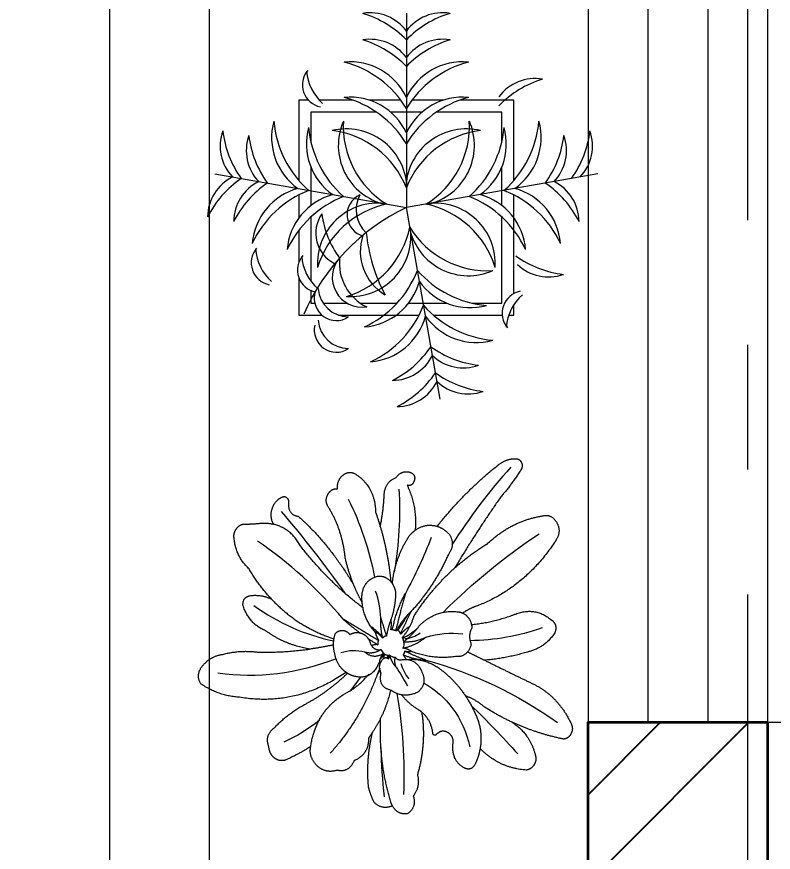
# Model space of a CAD drawing. Header units: inches. Extents: x 17146 to 31738, y -8920 to -2452.
# Drawn here: x 26300.79 to 26338.73, y -5276.41 to -5234.53 of the extents above; entities that cross this region are included whole.
import ezdxf

# ---------------------------------------------------------------- set-up
doc = ezdxf.new("R2010")
doc.units = ezdxf.units.IN
doc.header["$LTSCALE"] = 25
doc.header["$MEASUREMENT"] = 0
doc.header["$PDMODE"] = 3
doc.linetypes.add('CENTER', pattern=[2, 1.25, -0.25, 0.25, -0.25])
doc.layers.get('Defpoints').update_dxf_attribs({"color": 251})
doc.layers.add('A-HATCH', color=7, linetype='Continuous')
for name, color, linetype, lineweight in [('A_Grid Name', 216, 'Continuous', 5), ('Center line', 252, 'CENTER', 20), ('Column', 130, 'Continuous', 35), ('Dim-external', 151, 'Continuous', 9), ('Door-window', 40, 'Continuous', 15), ('Furniture', 125, 'Continuous', 20), ('plants', 105, 'Continuous', 18), ('sill', 30, 'Continuous', 20), ('Wall-Section', 6, 'Continuous', 35)]:
    doc.layers.add(name, color=color, linetype=linetype, lineweight=lineweight)
doc.styles.add('int text 1in-8ft', font='trebuc.ttf', dxfattribs={"height": 7})
doc.dimstyles.new('dim 1in-8ft c-c', dxfattribs={"dimtxt": 7, "dimasz": 2, "dimexe": 6, "dimexo": 6, "dimgap": 1, "dimtad": 1, "dimdec": 0, "dimzin": 0, "dimdsep": 46, "dimlunit": 4, "dimtxsty": 'int text 1in-8ft', "dimblk": 'DOT', "dimcen": 4, "dimdle": 6, "dimclrt": 7, "dimadec": 0, "dimazin": 0, "dimtfac": 1, "dimtdec": 0, "dimtofl": 0, "dimtmove": 0, "dimatfit": 3, "dimfxl": 6, "dimfxlon": 1, "dimtolj": 1, "dimtzin": 0, "dimarcsym": 0})

# ---------------------------------------------------------------- blocks, each defined once
blk = doc.blocks.new('grid')
at = {"layer": 'Center line'}
blk.add_line((1, 115), (1, -388.735), dxfattribs=at)
blk = doc.blocks.new('F2')
at = {"color": 0}
for p in [(0, 1.1629), (-1.1452, 0.2019), (1.1452, 0.2019), (0.2019, -1.1452)]:
    blk.add_line(p, (0, 0), dxfattribs=at)
for points in [[(-0.5859, 0.6429), (-0.6429, 0.6429), (-0.6429, 0.1622)], [(-0.3191, 0.6429), (-0.5209, 0.6429)], [(-0.0337, 0.6429), (-0.2219, 0.6429)], [(0.2219, 0.6429), (0.0337, 0.6429)], [(0.6429, 0.1622), (0.6429, 0.6429), (0.3191, 0.6429)], [(-0.1801, 0.5714), (-0.5714, 0.5714), (-0.5714, 0.395)], [(0.0943, 0.5714), (-0.0943, 0.5714)], [(0.5714, 0.395), (0.5714, 0.5714), (0.1801, 0.5714)], [(-0.5714, 0.243), (-0.5714, 0.0125)], [(0.5714, 0.0125), (0.5714, 0.243)], [(-0.6429, 0.0764), (-0.6429, -0.061)], [(0.6429, -0.5141), (0.6429, 0.0764)], [(-0.5714, -0.0562), (-0.5714, -0.4388)], [(0.395, -0.5714), (0.5714, -0.5714), (0.5714, -0.0562)], [(-0.6429, -0.1344), (-0.6429, -0.327)], [(-0.6429, -0.4199), (-0.6429, -0.6429), (-0.5053, -0.6429)], [(-0.5714, -0.4958), (-0.5714, -0.5714), (-0.5481, -0.5714)], [(-0.497, -0.5714), (-0.3545, -0.5714)], [(-0.2749, -0.5714), (-0.0562, -0.5714)], [(0.0125, -0.5714), (0.243, -0.5714)], [(0.613, -0.6429), (0.6429, -0.6429), (0.6429, -0.5809)], [(-0.4054, -0.6429), (0.0764, -0.6429)], [(0.1622, -0.6429), (0.5736, -0.6429)]]:
    blk.add_lwpolyline(points)
for centre, radius, start, end in [((-0.2163, 0.897), 0.2684, 36.29, 99.6243), ((-0.434, 0.5827), 0.6041, 44.0763, 73.3794), ((0.2163, 0.897), 0.2684, 80.3757, 143.71), ((0.434, 0.5827), 0.6041, 106.6206, 135.9237), ((-0.2163, 0.7383), 0.2684, 36.29, 99.6243), ((-0.434, 0.4241), 0.6041, 44.0763, 73.3794), ((0.2163, 0.7383), 0.2684, 80.3757, 143.71), ((0.434, 0.4241), 0.6041, 106.6206, 135.9237), ((-0.3362, 0.5007), 0.3717, 25.2489, 95.3937), ((-0.5321, 0.2687), 0.6232, 31.3712, 75.0366), ((0.3362, 0.5007), 0.3717, 84.6063, 154.7511), ((0.5321, 0.2687), 0.6232, 104.9634, 148.6288), ((-0.4883, 0.7343), 0.1338, 139.742, 258.7475), ((-0.3071, 0.8401), 0.2909, 184.618, 228.2106), ((0.7702, 0.5035), 0.2684, 80.3757, 143.71), ((0.9879, 0.1892), 0.6041, 106.6206, 135.9237), ((-0.3362, 0.2891), 0.3717, 25.2489, 95.3937), ((-0.5321, 0.0572), 0.6232, 31.3712, 75.0366), ((0.3362, 0.2891), 0.3717, 84.6063, 154.7511), ((0.5321, 0.0572), 0.6232, 104.9634, 148.6288), ((-0.4347, 0.4181), 0.3717, 164.6063, 234.7511), ((-0.1723, 0.5706), 0.6232, 184.9634, 228.6288), ((-0.0448, 0.3725), 0.3624, 156.3654, 256.5741), ((0.1706, 0.4873), 0.5482, 176.8122, 238.3335), ((-0.1706, 0.4873), 0.5482, 301.6665, 3.1878), ((0.0448, 0.3725), 0.3624, 283.4259, 23.6346), ((0.1723, 0.5706), 0.6232, 311.3712, 355.0366), ((0.4347, 0.4181), 0.3717, 305.2489, 15.3937), ((-0.8458, 0.3688), 0.2684, 160.3757, 223.71), ((-0.4985, 0.5286), 0.6041, 186.6206, 215.9237), ((-0.2264, 0.3813), 0.3717, 164.6063, 234.7511), ((0.0361, 0.5339), 0.6232, 184.9634, 228.6288), ((-0.359, 0.1088), 0.3624, 3.4259, 103.6346), ((-0.5095, -0.0834), 0.5482, 21.6665, 83.1878), ((0.359, 0.1088), 0.3624, 76.3654, 176.5741), ((0.5095, -0.0834), 0.5482, 96.8122, 158.3335), ((-0.0361, 0.5339), 0.6232, 311.3712, 355.0366), ((0.2264, 0.3813), 0.3717, 305.2489, 15.3937), ((0.4985, 0.5286), 0.6041, 324.0763, 353.3794), ((0.8458, 0.3688), 0.2684, 316.29, 19.6243), ((-0.6896, 0.3413), 0.2684, 160.3757, 223.71), ((-0.3423, 0.5011), 0.6041, 186.6206, 215.9237), ((0.3423, 0.5011), 0.6041, 324.0763, 353.3794), ((0.6896, 0.3413), 0.2684, 316.29, 19.6243), ((-0.9209, -0.0573), 0.2684, 116.29, 179.6243), ((-0.6492, -0.3262), 0.6041, 124.0763, 153.3794), ((-0.7647, -0.0848), 0.2684, 116.29, 179.6243), ((0.7647, -0.0848), 0.2684, 0.3757, 63.71), ((-0.493, -0.3538), 0.6041, 124.0763, 153.3794), ((-0.5515, -0.2442), 0.3717, 105.2489, 175.3937), ((-0.357, -0.4773), 0.6232, 111.3712, 155.0366), ((0.357, -0.4773), 0.6232, 24.9634, 68.6288), ((0.5515, -0.2442), 0.3717, 4.6063, 74.7511), ((0.493, -0.3538), 0.6041, 26.6206, 55.9237), ((-0.3431, -0.2809), 0.3717, 105.2489, 175.3937), ((-0.1487, -0.5141), 0.6232, 111.3712, 155.0366), ((-0.2239, -0.0436), 0.1309, 114.2257, 255.1279), ((-0.1198, -0.0137), 0.1814, 150.4398, 228.6694), ((0.1487, -0.5141), 0.6232, 24.9634, 68.6288), ((0.3431, -0.2809), 0.3717, 4.6063, 74.7511), ((0.5404, -1.1341), 1.2563, 115.4772, 156.6585), ((-0.1695, -0.3347), 0.3624, 83.4259, 183.6346), ((-0.0063, -0.5162), 0.5482, 101.6665, 163.1878), ((0.0063, -0.5162), 0.5482, 16.8122, 78.3335), ((0.1695, -0.3347), 0.3624, 356.3654, 96.5741), ((-0.34, -0.1531), 0.2021, 144.9865, 244.4034), ((0.0708, 0.0396), 0.5814, 187.5759, 215.8942), ((-0.5162, -0.0063), 0.5482, 286.8122, 348.3335), ((-0.3347, -0.1695), 0.3624, 266.3654, 6.5741), ((0.3725, -0.0448), 0.3624, 193.4259, 293.6346), ((0.4873, 0.1706), 0.5482, 211.6665, 273.1878), ((0.0256, -0.2616), 0.3012, 161.4477, 239.3672), ((0.7384, -0.0575), 0.9823, 185.4007, 208.139), ((-0.7943, -0.3297), 0.1338, 139.742, 258.7475), ((-0.6132, -0.2239), 0.2909, 184.618, 228.2106), ((-0.5174, -0.3734), 0.1338, 139.742, 258.7475), ((-0.3363, -0.2676), 0.2909, 184.618, 228.2106), ((1.0096, 0.2011), 0.6041, 234.0763, 263.3794), ((-0.2651, -0.4174), 0.1781, 138.8744, 278.9763), ((-0.1104, -0.3319), 0.2906, 173.7536, 244.097), ((0.8498, -0.1462), 0.2684, 226.29, 289.6243), ((-0.5141, -0.1487), 0.6232, 294.9634, 338.6288), ((0.5339, 0.0361), 0.6232, 221.3712, 265.0366), ((-0.2809, -0.3431), 0.3717, 274.6063, 344.7511), ((0.3813, -0.2264), 0.3717, 215.2489, 285.3937), ((-0.3425, -0.4677), 0.1862, 185.1845, 268.654), ((-0.4188, -0.5424), 0.1326, 167.0577, 302.8533), ((0.7069, -0.6316), 0.1338, 101.2525, 220.258), ((0.8881, -0.7374), 0.2909, 131.7894, 175.382), ((-0.4773, -0.357), 0.6232, 294.9634, 338.6288), ((0.5706, -0.1723), 0.6232, 221.3712, 265.0366), ((-0.2442, -0.5515), 0.3717, 274.6063, 344.7511), ((0.4181, -0.4347), 0.3717, 215.2489, 285.3937), ((-0.3425, -0.6571), 0.1862, 185.1845, 268.654), ((-0.4188, -0.7319), 0.1326, 167.0577, 302.8533), ((-0.3538, -0.493), 0.6041, 296.6206, 325.9237), ((0.5011, -0.3423), 0.6041, 234.0763, 263.3794), ((-0.0848, -0.7647), 0.2684, 270.3757, 333.71), ((0.3413, -0.6896), 0.2684, 226.29, 289.6243), ((-0.3262, -0.6492), 0.6041, 296.6206, 325.9237), ((0.5286, -0.4985), 0.6041, 234.0763, 263.3794), ((-0.0573, -0.9209), 0.2684, 270.3757, 333.71), ((0.3688, -0.8458), 0.2684, 226.29, 289.6243)]:
    blk.add_arc(centre, radius, start, end, dxfattribs=at)
blk = doc.blocks.new('Dracaena deremensis_38')
at = {"layer": 'plants'}
for points, degree in [([(0.2343, 0.6164), (0.2582, 0.6401), (0.2916, 0.644)], 2), ([(0.2916, 0.644), (0.3028, 0.645), (0.3102, 0.6365)], 2), ([(0.3102, 0.6365), (0.3175, 0.628), (0.3148, 0.617)], 2), ([(0.0656, 0.4057), (0.1376, 0.5209), (0.2343, 0.6164)], 2), ([(0.2779, 0.6163), (0.2195, 0.5351), (0.1685, 0.4489), (0.1254, 0.3586)], 3), ([(0.3148, 0.617), (0.2922, 0.5684), (0.2616, 0.5243)], 2), ([(-0.0992, 0.529), (-0.0827, 0.5564), (-0.0514, 0.5502)], 2), ([(-0.0514, 0.5502), (-0.034, 0.5455), (-0.037, 0.5278)], 2), ([(-0.1285, 0.4676), (-0.1362, 0.509), (-0.0992, 0.529)], 2), ([(-0.037, 0.5278), (-0.0401, 0.51), (-0.0581, 0.5114)], 2), ([(0.2616, 0.5243), (0.2001, 0.4102), (0.1477, 0.2917)], 2), ([(-0.2881, 0.4663), (-0.2956, 0.4884), (-0.2805, 0.5062)], 2), ([(-0.2805, 0.5062), (-0.2654, 0.524), (-0.2424, 0.5202)], 2), ([(-0.2424, 0.5202), (-0.1657, 0.4951), (-0.148, 0.4163)], 2), ([(-0.0581, 0.5114), (-0.0123, 0.4547), (-0.0056, 0.383)], 2), ([(-0.0831, 0.4962), (-0.0625, 0.416), (-0.0521, 0.3337), (-0.0519, 0.2509)], 3), ([(0.2423, 0.3787), (0.3095, 0.4577), (0.4086, 0.488)], 2), ([(0.4086, 0.488), (0.4383, 0.5012), (0.4613, 0.4783)], 2), ([(0.4613, 0.4783), (0.4843, 0.4553), (0.471, 0.4256)], 2), ([(-0.3169, 0.4464), (-0.3086, 0.4651), (-0.2881, 0.4663)], 2), ([(-0.1243, 0.3765), (-0.1227, 0.4222), (-0.1285, 0.4676)], 2), ([(-0.3124, 0.4115), (-0.3253, 0.4276), (-0.3169, 0.4464)], 2), ([(-0.2473, 0.4412), (-0.1925, 0.376), (-0.1478, 0.3032), (-0.1145, 0.2248)], 3), ([(0.1342, 0.1553), (0.2167, 0.2575), (0.309, 0.351), (0.4101, 0.4347)], 3), ([(0.471, 0.4256), (0.3953, 0.2694), (0.2409, 0.19)], 2), ([(-0.4952, 0.3767), (-0.4902, 0.4035), (-0.4659, 0.4156)], 2), ([(-0.4659, 0.4156), (-0.4578, 0.4184), (-0.4509, 0.4132)], 2), ([(-0.4509, 0.4132), (-0.4441, 0.4081), (-0.4444, 0.3995)], 2), ([(-0.4444, 0.3995), (-0.4389, 0.3639), (-0.4028, 0.3655)], 2), ([(-0.2234, 0.2663), (-0.2495, 0.3502), (-0.3124, 0.4115)], 2), ([(-0.148, 0.4163), (-0.1356, 0.3968), (-0.1243, 0.3765)], 2), ([(-0.0056, 0.383), (0.025, 0.4102), (0.0656, 0.4057)], 2), ([(0.0656, 0.4057), (0.0918, 0.4028), (0.1125, 0.3864)], 2), ([(-0.4819, 0.3299), (-0.5002, 0.35), (-0.4952, 0.3767)], 2), ([(-0.1243, 0.3765), (-0.0827, 0.3017), (-0.0577, 0.2197)], 2), ([(-0.0209, 0.3656), (-0.0143, 0.3753), (-0.0056, 0.383)], 2), ([(0.1125, 0.3864), (0.1376, 0.36), (0.119, 0.3287)], 2), ([(0.1477, 0.2917), (0.191, 0.3396), (0.2423, 0.3787)], 2), ([(-0.4639, 0.3713), (-0.3746, 0.3055), (-0.2882, 0.2361), (-0.2048, 0.1631)], 3), ([(-0.4028, 0.3655), (-0.2767, 0.2942), (-0.1775, 0.1886)], 2), ([(-0.0518, 0.2148), (-0.0572, 0.2945), (-0.0209, 0.3656)], 2), ([(0.0521, 0.3699), (0.0386, 0.3094), (0.0203, 0.2501), (-0.0026, 0.1926)], 3), ([(-0.577, 0.3163), (-0.5518, 0.32), (-0.5272, 0.3262)], 2), ([(-0.5272, 0.3262), (-0.5048, 0.3315), (-0.4819, 0.3299)], 2), ([(-0.3796, 0.2795), (-0.4205, 0.3256), (-0.4819, 0.3299)], 2), ([(0.119, 0.3287), (0.0893, 0.2268), (0.0262, 0.1415)], 2), ([(-0.6063, 0.2696), (-0.6116, 0.2856), (-0.6027, 0.2999)], 2), ([(-0.6027, 0.2999), (-0.5937, 0.3142), (-0.577, 0.3163)], 2), ([(-0.1356, 0.1288), (-0.2673, 0.1885), (-0.3796, 0.2795)], 2), ([(0.0397, 0.1319), (0.0825, 0.2194), (0.1477, 0.2917)], 2), ([(-0.5388, 0.1868), (-0.589, 0.2148), (-0.6063, 0.2696)], 2), ([(-0.1957, 0.0855), (-0.2974, 0.1618), (-0.4081, 0.2246), (-0.5258, 0.2727)], 3), ([(-0.1775, 0.1886), (-0.2039, 0.2254), (-0.2234, 0.2663)], 2), ([(-0.1451, 0.1565), (-0.1546, 0.2088), (-0.1055, 0.2294)], 2), ([(-0.1055, 0.2294), (-0.0794, 0.2355), (-0.0577, 0.2197)], 2), ([(-0.0577, 0.2197), (-0.0359, 0.204), (-0.0336, 0.1773)], 2), ([(0.3777, 0.1872), (0.4395, 0.2193), (0.5014, 0.1874)], 2), ([(-0.4463, 0.1088), (-0.497, 0.1425), (-0.5388, 0.1868)], 2), ([(-0.1414, 0.1437), (-0.1607, 0.1651), (-0.1775, 0.1886)], 2), ([(-0.0708, 0.108), (-0.077, 0.1351), (-0.0879, 0.1608), (-0.1033, 0.184)], 3), ([(-0.0336, 0.1773), (-0.0299, 0.1461), (-0.0347, 0.1151)], 2), ([(-0.025, 0.0787), (-0.0238, 0.1376), (-0.0026, 0.1926)], 2), ([(-0.0026, 0.1926), (-0.0093, 0.1354), (-0.0137, 0.078)], 2), ([(0.2409, 0.19), (0.2188, 0.1794), (0.2002, 0.1634)], 2), ([(0.236, 0.1339), (0.3101, 0.152), (0.3777, 0.1872)], 2), ([(0.5014, 0.1874), (0.5248, 0.1764), (0.519, 0.1511)], 2), ([(-0.0811, 0.0638), (-0.131, 0.0978), (-0.1451, 0.1565)], 2), ([(0.0626, 0.1048), (0.1081, 0.1604), (0.1799, 0.1645)], 2), ([(0.1799, 0.1645), (0.1901, 0.1659), (0.2002, 0.1634)], 2), ([(0.2002, 0.1634), (0.2252, 0.1572), (0.236, 0.1339)], 2), ([(0.4736, 0.1595), (0.3999, 0.1236), (0.3216, 0.0988), (0.2406, 0.0858)], 3), ([(0.519, 0.1511), (0.4941, 0.1024), (0.4428, 0.0833)], 2), ([(0.0262, 0.1415), (0.0012, 0.113), (-0.0115, 0.0773)], 2), ([(-0.006, 0.0802), (0.0022, 0.0975), (0.0104, 0.1149), (0.0186, 0.1323)], 3), ([(0.0262, 0.1415), (0.019, 0.1186), (0.0114, 0.0958), (0.0034, 0.0731)], 3), ([(0.0127, 0.0612), (0.034, 0.0936), (0.0397, 0.1319)], 2), ([(0.236, 0.1339), (0.2383, 0.1291), (0.2395, 0.1239)], 2), ([(-0.538, 0.0757), (-0.5443, 0.0982), (-0.5228, 0.1074)], 2), ([(-0.5228, 0.1074), (-0.4847, 0.1186), (-0.4463, 0.1088)], 2), ([(-0.4463, 0.1088), (-0.3407, 0.0387), (-0.2149, 0.0234)], 2), ([(-0.0528, 0.0495), (-0.0658, 0.0775), (-0.0708, 0.108)], 2), ([(-0.0708, 0.108), (-0.0564, 0.0828), (-0.0416, 0.0578)], 2), ([(-0.0347, 0.1151), (-0.0412, 0.0868), (-0.0416, 0.0578)], 2), ([(-0.0305, 0.0777), (-0.0295, 0.094), (-0.0361, 0.109)], 2), ([(0.0186, 0.0489), (0.0447, 0.0736), (0.0626, 0.1048)], 2), ([(0.0916, 0.0745), (0.1296, 0.0914), (0.1703, 0.1008), (0.2119, 0.1024)], 3), ([(0.2395, 0.1239), (0.229, 0.1002), (0.2463, 0.0765)], 2), ([(-0.4485, 0.013), (-0.5071, 0.0245), (-0.538, 0.0757)], 2), ([(-0.5017, 0.0809), (-0.4106, 0.0418), (-0.3137, 0.0203), (-0.2147, 0.0171)], 3), ([(-0.0661, 0.0405), (-0.1307, 0.0634), (-0.1957, 0.0855)], 2), ([(-0.1957, 0.0855), (-0.1644, 0.0682), (-0.1317, 0.0538)], 2), ([(-0.0546, 0.0551), (-0.0683, 0.0619), (-0.0817, 0.0691), (-0.0949, 0.0767)], 3), ([(-0.0115, 0.0773), (-0.021, 0.0802), (-0.0305, 0.0777)], 2), ([(0.0054, 0.0703), (0, 0.079), (-0.01, 0.0815)], 2), ([(0.031, 0.0976), (0.0157, 0.0863), (0.0054, 0.0703)], 2), ([(0.0145, 0.0593), (0.0293, 0.0699), (0.0432, 0.0816), (0.0562, 0.0943)], 3), ([(0.0217, 0.0594), (0.0396, 0.0634), (0.056, 0.0718), (0.0696, 0.084)], 3), ([(0.2463, 0.0765), (0.2424, 0.0355), (0.2014, 0.032)], 2), ([(0.4428, 0.0833), (0.3738, 0.0524), (0.3, 0.0357)], 2), ([(-0.2135, 0.0398), (-0.2044, 0.0513), (-0.1898, 0.0524)], 2), ([(-0.1898, 0.0524), (-0.1753, 0.0535), (-0.1646, 0.0436)], 2), ([(-0.1646, 0.0436), (-0.1464, 0.0575), (-0.1241, 0.0528)], 2), ([(-0.1241, 0.0528), (-0.1018, 0.0481), (-0.0908, 0.028)], 2), ([(-0.0811, 0.0638), (-0.0755, 0.0513), (-0.0657, 0.0417)], 2), ([(-0.0528, 0.0495), (-0.0651, 0.0603), (-0.0811, 0.0638)], 2), ([(-0.0416, 0.0578), (-0.0494, 0.0566), (-0.0528, 0.0495)], 2), ([(0.0195, 0.0498), (0.0176, 0.0563), (0.0127, 0.0612)], 2), ([(0.0916, 0.0745), (0.0584, 0.0523), (0.0186, 0.0489)], 2), ([(0.02, 0.0303), (0.0608, 0.0444), (0.0916, 0.0745)], 2), ([(0.2371, 0.0522), (0.2686, 0.0439), (0.3, 0.0357)], 2), ([(-0.2042, -0.0198), (-0.2191, 0.0084), (-0.2135, 0.0398)], 2), ([(-0.101, 0.041), (-0.0892, 0.0364), (-0.0773, 0.032), (-0.0653, 0.028)], 3), ([(-0.0908, 0.028), (-0.0765, 0.0078), (-0.0527, 0.015)], 2), ([(-0.0653, 0.028), (-0.076, 0.0271), (-0.0857, 0.0223)], 2), ([(-0.0657, 0.0417), (-0.0682, 0.0348), (-0.0653, 0.028)], 2), ([(0.0186, 0.0489), (0.0221, 0.0432), (0.0227, 0.0365), (0.0202, 0.0304)], 3), ([(0.0518, 0.0245), (0.0366, 0.0312), (0.02, 0.0303)], 2), ([(0.0276, 0.0228), (0.0352, 0.0229), (0.0427, 0.0237), (0.0502, 0.0252)], 3), ([(0.2014, 0.032), (0.1274, 0.0113), (0.0518, 0.0245)], 2), ([(0.3, 0.0357), (0.3916, 0.0118), (0.4832, -0.0115)], 2), ([(-0.2911, -0.0192), (-0.3731, -0.0193), (-0.4485, 0.013)], 2), ([(-0.2131, 0.0052), (-0.2517, -0.0083), (-0.2911, -0.0192)], 2), ([(-0.1043, -0.0005), (-0.1319, 0.0017), (-0.1593, -0.0031), (-0.1846, -0.0146)], 3), ([(-0.0527, 0.015), (-0.0751, -0.0039), (-0.1043, -0.0005)], 2), ([(-0.1043, -0.0005), (-0.0702, -0.0172), (-0.0402, 0.0061)], 2), ([(-0.0527, 0.015), (-0.0493, 0.0111), (-0.045, 0.0081), (-0.0402, 0.0061)], 3), ([(-0.0402, 0.0061), (-0.0501, -0.0048), (-0.0504, -0.0194)], 2), ([(-0.0498, -0.0132), (-0.0419, -0.0059), (-0.0377, 0.0041)], 2), ([(-0.0377, 0.0041), (-0.0382, -0.0011), (-0.0388, -0.0063), (-0.0396, -0.0115)], 3), ([(-0.0377, 0.0041), (-0.0315, 0.0016), (-0.0249, 0.0024)], 2), ([(-0.0249, 0.0024), (-0.0259, -0.0006), (-0.0269, -0.0037), (-0.028, -0.0067)], 3), ([(-0.0249, 0.0024), (-0.0252, -0.003), (-0.0232, -0.0081)], 2), ([(-0.0217, -0.009), (-0.0188, -0.0028), (-0.0212, 0.0036)], 2), ([(-0.0212, 0.0036), (-0.0147, 0.0002), (-0.0073, -0.001), (0, 0)], 3), ([(-0.0212, 0.0036), (-0.0104, -0.0159), (0.0081, -0.0286)], 2), ([(0, 0), (0.0099, -0.0084), (0.0222, -0.0043)], 2), ([(0.0081, -0.0286), (-0.0004, -0.0155), (0, 0)], 2), ([(0.0276, 0.0228), (0.0281, 0.0166), (0.0252, 0.0111)], 2), ([(0.0382, -0.0011), (0.032, 0.0053), (0.0252, 0.0111)], 2), ([(0.0252, 0.0111), (0.0639, 0.0027), (0.1033, 0.0068)], 2), ([(0.1033, 0.0068), (0.0649, 0.0123), (0.0276, 0.0228)], 2), ([(0.0355, -0.0018), (0.0978, 0.0133), (0.1565, -0.0123)], 2), ([(0.1033, 0.0068), (0.2674, -0.0071), (0.4274, -0.0468), (0.579, -0.1112)], 3), ([(-0.4633, -0.0541), (-0.376, -0.0428), (-0.2911, -0.0192)], 2), ([(-0.156, -0.0693), (-0.1902, -0.0543), (-0.2042, -0.0198)], 2), ([(-0.0504, -0.0194), (-0.0641, -0.0823), (-0.1281, -0.0765)], 2), ([(-0.0382, -0.0534), (-0.0555, -0.0334), (-0.04, -0.0119)], 2), ([(-0.04, -0.0119), (-0.0323, -0.0017), (-0.0217, -0.009)], 2), ([(0.0219, -0.0156), (0.0311, -0.0315), (0.043, -0.0455), (0.0573, -0.0571)], 3), ([(0.0222, -0.0043), (0.0691, 0.0097), (0.0975, -0.0302)], 2), ([(0.1565, -0.0123), (0.2482, -0.0537), (0.3063, -0.1358)], 2), ([(0.4832, -0.0115), (0.5696, -0.0366), (0.6251, -0.1073)], 2), ([(-0.1967, -0.0344), (-0.3166, -0.0979), (-0.4482, -0.1325), (-0.5838, -0.1361)], 3), ([(-0.0452, -0.0402), (-0.0474, -0.0493), (-0.0501, -0.0583)], 2), ([(-0.0436, -0.0449), (-0.0457, -0.0494), (-0.0478, -0.0538), (-0.0501, -0.0583)], 3), ([(0.0081, -0.0286), (0.0248, -0.0445), (0.041, -0.061), (0.0567, -0.0779)], 3), ([(0.0975, -0.0302), (0.1224, -0.0617), (0.0956, -0.0915)], 2), ([(-0.5782, -0.0781), (-0.5229, -0.0559), (-0.4633, -0.0541)], 2), ([(-0.156, -0.0693), (-0.3033, -0.196), (-0.4976, -0.1958)], 2), ([(-0.2734, -0.1828), (-0.2044, -0.1355), (-0.1507, -0.0714)], 2), ([(-0.0501, -0.0583), (-0.0789, -0.1986), (-0.1627, -0.3149)], 2), ([(-0.1507, -0.0714), (-0.1533, -0.0703), (-0.156, -0.0693)], 2), ([(-0.1507, -0.0714), (-0.1534, -0.0704), (-0.156, -0.0693)], 2), ([(-0.1281, -0.0765), (-0.1397, -0.0754), (-0.1507, -0.0714)], 2), ([(-0.146, -0.1314), (-0.1048, -0.1044), (-0.0785, -0.0627)], 2), ([(-0.1038, -0.0746), (-0.1125, -0.0906), (-0.1219, -0.1062), (-0.132, -0.1214)], 3), ([(0.0028, -0.0991), (-0.0404, -0.0966), (-0.0382, -0.0534)], 2), ([(0.1077, -0.0612), (0.1934, -0.0864), (0.2617, -0.1452), (0.2994, -0.226)], 3), ([(-0.6412, -0.1254), (-0.6191, -0.0893), (-0.5782, -0.0781)], 2), ([(0.0028, -0.0991), (-0.0016, -0.1694), (-0.0334, -0.2323)], 2), ([(0.0956, -0.0915), (0.0511, -0.1192), (0.0028, -0.0991)], 2), ([(0.3294, -0.1033), (0.2946, -0.0849), (0.2557, -0.0781)], 2), ([(0.0253, -0.1056), (0.0641, -0.2001), (0.091, -0.2988), (0.1054, -0.4)], 3), ([(0.111, -0.1443), (0.0729, -0.132), (0.0418, -0.1069)], 2), ([(0.2809, -0.1038), (0.3433, -0.1415), (0.4044, -0.1812), (0.4641, -0.2229)], 3), ([(0.4269, -0.1326), (0.3773, -0.1207), (0.3294, -0.1033)], 2), ([(0.6251, -0.1073), (0.6362, -0.1204), (0.6308, -0.1366)], 2), ([(-0.6348, -0.1756), (-0.656, -0.1528), (-0.6412, -0.1254)], 2), ([(-0.2318, -0.305), (-0.2339, -0.196), (-0.146, -0.1314)], 2), ([(0.1194, -0.1481), (0.1153, -0.146), (0.111, -0.1443)], 2), ([(0.1691, -0.2056), (0.1559, -0.1667), (0.1194, -0.1481)], 2), ([(0.1194, -0.1481), (0.1536, -0.2387), (0.1407, -0.3346)], 2), ([(0.3063, -0.1358), (0.3353, -0.1763), (0.3353, -0.226)], 2), ([(0.6087, -0.1566), (0.5166, -0.154), (0.4269, -0.1326)], 2), ([(0.4269, -0.1326), (0.4946, -0.1578), (0.5261, -0.2228)], 2), ([(0.6308, -0.1366), (0.6254, -0.1528), (0.6087, -0.1566)], 2), ([(-0.4976, -0.1958), (-0.5686, -0.2023), (-0.6348, -0.1756)], 2), ([(-0.3635, -0.2678), (-0.3256, -0.2176), (-0.2734, -0.1828)], 2), ([(0.0678, -0.4284), (0.0033, -0.3153), (-0.0142, -0.1864)], 2), ([(0.2191, -0.1956), (0.1959, -0.1876), (0.1808, -0.2071)], 2), ([(0.2422, -0.2282), (0.2424, -0.2037), (0.2191, -0.1956)], 2), ([(-0.2169, -0.2232), (-0.2495, -0.2547), (-0.2854, -0.2824), (-0.324, -0.3059)], 3), ([(0.1745, -0.2098), (0.1706, -0.2093), (0.1691, -0.2056)], 2), ([(0.1808, -0.2071), (0.1785, -0.2103), (0.1745, -0.2098)], 2), ([(0.5261, -0.2228), (0.5305, -0.2367), (0.5235, -0.2495)], 2), ([(-0.0334, -0.2323), (-0.038, -0.2413), (-0.0431, -0.25)], 2), ([(-0.0158, -0.3947), (-0.0397, -0.3152), (-0.0334, -0.2323)], 2), ([(0.293, -0.291), (0.247, -0.2763), (0.2422, -0.2282)], 2), ([(0.3353, -0.226), (0.3353, -0.2499), (0.3281, -0.2726)], 2), ([(0.5022, -0.2661), (0.4119, -0.2747), (0.3353, -0.226)], 2), ([(-0.3711, -0.3272), (-0.3928, -0.2942), (-0.3635, -0.2678)], 2), ([(-0.0431, -0.25), (-0.0334, -0.3003), (-0.0785, -0.3244)], 2), ([(0.0034, -0.273), (0.0135, -0.3214), (0.0266, -0.3692), (0.0425, -0.4161)], 3), ([(0.3281, -0.2726), (0.3193, -0.2983), (0.293, -0.291)], 2), ([(0.5235, -0.2495), (0.5164, -0.2623), (0.5022, -0.2661)], 2), ([(-0.2318, -0.305), (-0.2675, -0.3335), (-0.3069, -0.3567)], 2), ([(-0.2309, -0.3199), (-0.2316, -0.3125), (-0.2318, -0.305)], 2), ([(-0.1899, -0.3631), (-0.22, -0.3506), (-0.2309, -0.3199)], 2), ([(-0.346, -0.357), (-0.3655, -0.348), (-0.3711, -0.3272)], 2), ([(-0.0785, -0.3244), (-0.0893, -0.3641), (-0.1304, -0.3615)], 2), ([(0.1407, -0.3346), (0.1577, -0.3673), (0.139, -0.399)], 2), ([(-0.3069, -0.3567), (-0.3264, -0.366), (-0.346, -0.357)], 2), ([(-0.1304, -0.3615), (-0.1598, -0.3755), (-0.1899, -0.3631)], 2), ([(0.0118, -0.4374), (-0.0043, -0.4175), (-0.0158, -0.3947)], 2), ([(0.139, -0.399), (0.157, -0.4298), (0.1305, -0.4536)], 2), ([(0.0751, -0.4387), (0.0431, -0.4565), (0.0118, -0.4374)], 2), ([(0.0751, -0.4387), (0.0708, -0.434), (0.0678, -0.4284)], 2), ([(0.1305, -0.4536), (0.0981, -0.4637), (0.0751, -0.4387)], 2)]:
    blk.add_open_spline(points, degree=degree, dxfattribs=at)
blk = doc.blocks.new('_Dot')
at = {"color": 0, "linetype": 'ByBlock', "lineweight": -2}
blk.add_line((-0.5, 0), (-1, 0), dxfattribs=at)
at = {"color": 0, "linetype": 'ByBlock', "const_width": 0.5}
blk.add_lwpolyline([(-0.25, 0, 1), (0.25, 0, 1)], format="xyb", close=True, dxfattribs=at)
blk = doc.blocks.new('*D270')
at = {"layer": 'Defpoints', "color": 0, "transparency": 16777216}
for p in [(26337.438, -5179.48), (26215.438, -5300.298), (26337.438, -5300.298)]:
    blk.add_point(p, dxfattribs=at)
at = {"layer": 'Dim-external', "color": 0, "lineweight": -2, "transparency": 16777216}
for p, q in [((26221.438, -5179.48), (26209.438, -5179.48)), ((26215.438, -5181.48), (26215.438, -5298.298)), ((26221.438, -5300.298), (26209.438, -5300.298))]:
    blk.add_line(p, q, dxfattribs=at)
at = {"layer": 'Dim-external', "color": 0, "lineweight": -2, "transparency": 16777216, "xscale": 2, "yscale": 2, "zscale": 2}
for p, rotation in [((26215.438, -5179.48), 90), ((26215.438, -5300.298), 270)]:
    blk.add_blockref('_Dot', p, dxfattribs=dict(at, rotation=rotation))
at = {"layer": 'Dim-external', "color": 7, "transparency": 16777216, "insert": (26210.877, -5239.889), "char_height": 7, "attachment_point": 5, "rotation": 90, "style": 'int text 1in-8ft'}
blk.add_mtext('\\A1;10\'-1"c/c', dxfattribs=at)
blk = doc.blocks.new('BP1')
at = {"layer": 'A_Grid Name'}
blk.add_line((30, 0), (30, -286.819), dxfattribs=at)

msp = doc.modelspace()

# ---------------------------------------------------------------- hatches: boundary and pattern name
at = {"layer": 'A-HATCH'}
h = msp.add_hatch(dxfattribs=at)
h.set_pattern_fill('ANSI32', color=256, scale=25, style=0)
h.set_pattern_definition([(45, (25302.709, -5239.595), (-6.62913, 6.62913), []), (45, (25307.128, -5239.595), (-6.62913, 6.62913), [])])
h.paths.add_polyline_path([(26329.438, -5269.889), (26338.438, -5269.889), (26338.438, -5294.299), (26329.438, -5294.299)])

# ---------------------------------------------------------------- linework, layer by layer
at = {"layer": 'Door-window'}
for p, q in [((26332.438, -5209.889), (26332.438, -5269.889)), ((26335.438, -5209.889), (26335.438, -5269.889))]:
    msp.add_line(p, q, dxfattribs=at)
at = {"layer": 'Furniture'}
msp.add_line((26338.438, -5269.889), (26362.438, -5269.889), dxfattribs=at)
at = {"layer": 'sill'}
for p, q in [((26305.438, -5187.48), (26305.438, -5301.347)), ((26310.438, -5187.48), (26310.438, -5301.75)), ((26329.438, -5209.889), (26329.438, -5269.889)), ((26338.438, -5209.889), (26338.438, -5269.889))]:
    msp.add_line(p, q, dxfattribs=at)
at = {"layer": 'Wall-Section'}
msp.add_lwpolyline([(26329.438, -5292.298), (26329.438, -5269.889), (26338.438, -5269.889), (26338.438, -5292.298)], dxfattribs=at)

# ---------------------------------------------------------------- block references
at = {"layer": 'A_Grid Name'}
msp.add_blockref('BP1', (26299.438, -5021.48), dxfattribs=at)
at = {"layer": 'Column'}
msp.add_blockref('grid', (26336.438, -5028.48), dxfattribs=at)
at = {"layer": 'plants', "xscale": 8.379762038667739, "yscale": 8.379762038667739, "zscale": 8.379762038667739}
msp.add_blockref('F2', (26320.328, -5244.101), dxfattribs=at)
at = {"layer": 'plants', "xscale": 14.79689686942934, "yscale": 16.8034679133183, "zscale": 14.79689686942934, "rotation": 350.3447531474907}
msp.add_blockref('Dracaena deremensis_38', (26319.772, -5266.629), dxfattribs=at)

# ---------------------------------------------------------------- dimensions: what is measured, and where the dimension line sits
at = {"layer": 'Dim-external'}
dim = msp.add_linear_dim(base=(26215.438, -5300.298), p1=(26337.438, -5179.48), p2=(26337.438, -5300.298), angle=90, dimstyle='dim 1in-8ft c-c', override={"dimpost": 'c/c'}, dxfattribs=at)
dim.commit()
dim.dimension.update_dxf_attribs({"geometry": '*D270', "text_midpoint": (26210.877, -5239.889)})

doc.saveas('drawing.dxf')
